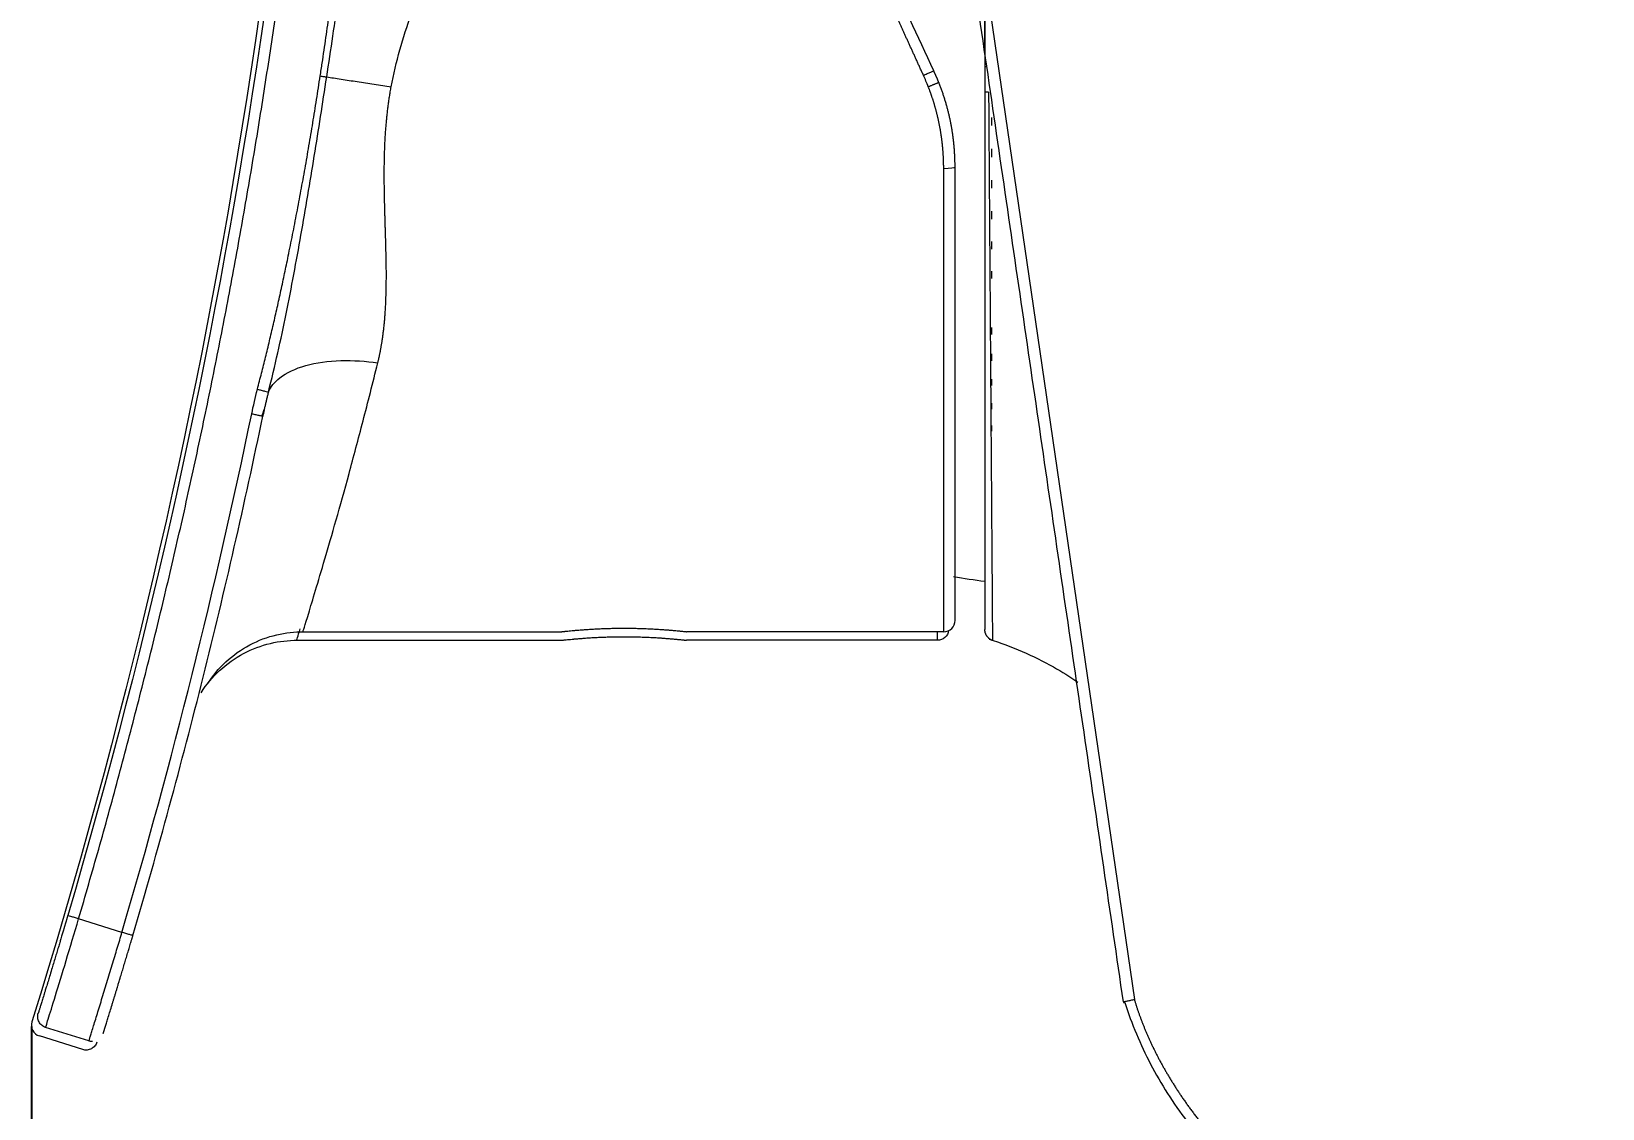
# Model space of a CAD drawing. Header units: millimetres. Extents: x 17284 to 19660, y -6011 to -2651.
# Drawn here: x 19037.4 to 19106.6, y -4913.5 to -4866 of the extents above; entities that cross this region are included whole.
import ezdxf

# ---------------------------------------------------------------- set-up
doc = ezdxf.new("R2010")
doc.units = ezdxf.units.MM
doc.layers.add('DIM', color=3, linetype='Continuous', lineweight=13)
doc.styles.get("Standard").update_dxf_attribs({"font": 'arial.ttf'})
doc.dimstyles.get("Standard").update_dxf_attribs({"dimtxt": 0.18, "dimasz": 0.18, "dimexe": 0.18, "dimexo": 0.0625, "dimgap": 0.09, "dimtad": 0, "dimtih": 1, "dimtoh": 1, "dimdec": 1, "dimdsep": 46, "dimtxsty": 'Standard', "dimcen": 0.09, "dimadec": 0, "dimazin": 0, "dimtfac": 1, "dimtdec": 1, "dimtofl": 0, "dimtmove": 0, "dimatfit": 3, "dimfxl": 1, "dimtolj": 1, "dimtzin": 0, "dimarcsym": 0})

# ---------------------------------------------------------------- blocks, each defined once
blk = doc.blocks.new('*D65')
at = {"layer": 'Defpoints', "color": 0, "transparency": 16777216}
for p in [(19139.881, -4897.297), (19109.47, -4927.001), (19075.931, -4939.209), (19061.694, -4989.698), (19139.881, -5001.934)]:
    blk.add_point(p, dxfattribs=at)
at = {"layer": 'DIM', "color": 0, "lineweight": -2, "transparency": 16777216}
for p, q in [((19075.873, -4939.23), (19038.703, -4952.759)), ((19139.881, -5001.996), (19139.881, -5023.605))]:
    blk.add_line(p, q, dxfattribs=at)
for start, end in [(209.60568, 223.40408), (248.68528, 260.39432)]:
    blk.add_arc((19139.881, -4915.933), 107.492, start, end, dxfattribs=at)
at = {"layer": 'DIM', "color": 0, "transparency": 16777216}
for points in [[(19043.7, -4970.295), (19049.146, -4967.778), (19038.872, -4952.697)], [(19122.196, -5018.928), (19121.693, -5024.907), (19139.881, -5023.425)]]:
    blk.add_solid(points, dxfattribs=at)
at = {"layer": 'DIM', "color": 0, "transparency": 16777216, "insert": (19078.226, -5003.985), "char_height": 18, "attachment_point": 5}
blk.add_mtext('\\A1;70°', dxfattribs=at)
blk = doc.blocks.new('*D67')
at = {"layer": 'Defpoints', "color": 0, "transparency": 16777216}
for p in [(19037.371, -4909.786), (19201.381, -4944.73), (19201.381, -5140.207)]:
    blk.add_point(p, dxfattribs=at)
at = {"layer": 'DIM', "color": 0, "lineweight": -2, "transparency": 16777216}
for p, q in [((19037.371, -4909.849), (19037.371, -5140.387)), ((19201.381, -4944.793), (19201.381, -5140.387)), ((19055.371, -5140.207), (19095.375, -5140.207)), ((19183.381, -5140.207), (19143.377, -5140.207))]:
    blk.add_line(p, q, dxfattribs=at)
at = {"layer": 'DIM', "color": 0, "transparency": 16777216}
for points in [[(19055.371, -5137.207), (19055.371, -5143.207), (19037.371, -5140.207)], [(19183.381, -5137.207), (19183.381, -5143.207), (19201.381, -5140.207)]]:
    blk.add_solid(points, dxfattribs=at)
at = {"layer": 'DIM', "color": 3, "transparency": 16777216, "insert": (19119.376, -5140.207), "char_height": 18, "attachment_point": 5}
blk.add_mtext('\\A1;164', dxfattribs=at)

msp = doc.modelspace()

# ---------------------------------------------------------------- linework, layer by layer
at = {"linetype": 'Continuous', "lineweight": 13, "extrusion": (-1, -2.22045e-16, 0)}
for p, q in [((19072.09, -4813.643), (19085.969, -4908.66)), ((19079.472, -4867.581), (19079.381, -4867.581)), ((19077.568, -4892.457), (19077.568, -4872.053)), ((19077.291, -4892.835), (19077.291, -4892.456)), ((19041.36, -4905.698), (19039.451, -4905.1))]:
    msp.add_line(p, q, dxfattribs=at)
at = {"linetype": 'Continuous', "lineweight": 18, "extrusion": (-1, -2.22045e-16, 0)}
for p, q in [((19079.381, -4866.923), (19079.381, -4890.23)), ((19079.681, -4869.805), (19079.681, -4870.166)), ((19079.681, -4871.195), (19079.681, -4871.554)), ((19079.681, -4872.574), (19079.681, -4872.928)), ((19079.681, -4873.933), (19079.681, -4874.282)), ((19079.681, -4875.268), (19079.681, -4875.609)), ((19079.681, -4876.57), (19079.681, -4876.902)), ((19079.681, -4879.055), (19079.681, -4879.363)), ((19079.681, -4880.224), (19079.681, -4880.519)), ((19079.681, -4881.338), (19079.681, -4881.617)), ((19079.681, -4882.39), (19079.681, -4882.652)), ((19079.681, -4883.376), (19079.681, -4883.62)), ((19049.059, -4892.835), (19060.731, -4892.835)), ((19049.335, -4892.457), (19060.731, -4892.457)), ((19077.568, -4892.457), (19066.231, -4892.457)), ((19077.291, -4892.835), (19066.231, -4892.835)), ((19045.113, -4894.77), (19045.12, -4894.766)), ((19045.113, -4894.77), (19045.121, -4894.766)), ((19039.63, -4910.861), (19037.722, -4910.263)), ((19039.907, -4910.483), (19037.998, -4909.885))]:
    msp.add_line(p, q, dxfattribs=at)
at = {"linetype": 'Continuous', "lineweight": 18, "extrusion": (0, 0, -1)}
for centre, radius, start, end in [((-18765.183, -4824.437), 285.385, 181.00213, 196.38888), ((-18764.906, -4824.815), 285.385, 181.00213, 197.2908), ((-19077.291, -4892.335), 0.5, 188.22792, 270)]:
    msp.add_arc(centre, radius, start, end, dxfattribs=at)
at = {"linetype": 'Continuous', "lineweight": 18}
for centre, radius, start, end in [((19084.03, -4853.524), 37, 260.62928, 262.78286), ((19077.568, -4891.957), 0.5, 270, 0), ((19037.871, -4909.786), 0.5, 162.7092, 252.60899)]:
    msp.add_arc(centre, radius, start, end, dxfattribs=at)
at = {"linetype": 'Continuous', "lineweight": 13}
msp.add_ellipse((19077.568, -4871.978), major_axis=(0.5, 0), ratio=0.149852, start_param=4.712389, end_param=6.283185, dxfattribs=at)
at = {"linetype": 'Continuous', "lineweight": 18}
for points, degree in [([(19085.487, -4908.761), (19071.603, -4813.714)], 1), ([(19047.33, -4881.777), (19048.934, -4875.615), (19050.097, -4867.979)], 2), ([(19076.891, -4868.457), (19076.825, -4868.288), (19076.754, -4868.12), (19076.678, -4867.953)], 3), ([(19047.077, -4882.857), (19047.15, -4882.505), (19047.235, -4882.145), (19047.33, -4881.777)], 3), ([(19047.532, -4882.957), (19047.635, -4882.643)], 1), ([(19041.36, -4905.698), (19043.578, -4898.162), (19045.483, -4890.548), (19047.077, -4882.857)], 3), ([(19041.84, -4905.839), (19042.95, -4902.067), (19045.016, -4894.477), (19046.769, -4886.808), (19047.567, -4882.958)], 3), ([(19079.475, -4892.655), (19079.383, -4892.521), (19079.381, -4892.359)], 2), ([(19079.475, -4892.655), (19079.383, -4892.521), (19079.381, -4892.359)], 2), ([(19079.475, -4892.655), (19079.573, -4892.785), (19079.726, -4892.838)], 2), ([(19040.056, -4910.505), (19040.006, -4910.505), (19039.955, -4910.498), (19039.907, -4910.483)], 3)]:
    msp.add_open_spline(points, degree=degree, dxfattribs=at)
at = {"linetype": 'Continuous', "lineweight": 13}
for points, weights in [([(19039.451, -4905.1), (19046.694, -4880.475), (19050.575, -4855.101), (19051.024, -4829.437)], [1, 0.993999126829, 0.993999126829, 1]), ([(19077.355, -4868.271), (19077.355, -4868.271), (19077.163, -4868.348), (19076.891, -4868.457)], [0.999999999998, 0.804737774468, 0.804737854125, 1.00000023897])]:
    msp.add_rational_spline(points, weights, degree=3, dxfattribs=at)
at = {"linetype": 'Continuous', "lineweight": 18}
for points, degree, knots in [([(19076.678, -4867.953), (19076.666, -4867.926), (19076.642, -4867.874), (19076.606, -4867.796), (19076.57, -4867.718), (19076.535, -4867.641), (19076.5, -4867.564), (19076.465, -4867.487), (19076.43, -4867.411), (19076.396, -4867.336), (19076.362, -4867.26), (19076.327, -4867.186), (19076.294, -4867.112), (19076.26, -4867.038), (19076.227, -4866.965), (19076.193, -4866.892), (19076.16, -4866.82), (19076.128, -4866.748), (19076.095, -4866.677), (19076.063, -4866.606), (19076.031, -4866.535), (19075.999, -4866.465), (19075.967, -4866.396), (19075.936, -4866.327), (19075.904, -4866.258), (19075.873, -4866.19), (19075.842, -4866.123), (19075.812, -4866.056), (19075.781, -4865.989), (19075.751, -4865.923), (19075.721, -4865.857), (19075.691, -4865.792), (19075.662, -4865.727), (19075.632, -4865.663), (19075.603, -4865.599), (19075.574, -4865.536), (19075.546, -4865.473), (19075.517, -4865.41), (19075.489, -4865.348), (19075.461, -4865.287), (19075.433, -4865.226), (19075.405, -4865.165), (19075.378, -4865.105), (19075.351, -4865.046), (19075.324, -4864.987), (19075.297, -4864.928), (19075.27, -4864.87), (19075.244, -4864.812), (19075.218, -4864.755), (19075.192, -4864.698), (19075.166, -4864.642), (19075.141, -4864.586), (19075.115, -4864.531), (19075.09, -4864.476), (19075.065, -4864.422), (19075.041, -4864.368), (19075.016, -4864.314), (19074.992, -4864.261), (19074.968, -4864.209), (19074.944, -4864.157), (19074.921, -4864.105), (19074.897, -4864.054), (19074.874, -4864.003), (19074.851, -4863.953), (19074.829, -4863.903), (19074.806, -4863.854), (19074.784, -4863.805), (19074.762, -4863.757), (19074.74, -4863.709), (19074.718, -4863.662), (19074.697, -4863.615), (19074.676, -4863.568), (19074.655, -4863.522), (19074.634, -4863.477), (19074.613, -4863.432), (19074.593, -4863.387), (19074.454, -4863.084), (19074.203, -4862.532), (19073.844, -4861.746), (19073.5, -4860.994), (19073.171, -4860.273), (19072.857, -4859.586), (19072.374, -4858.528), (19071.74, -4857.137), (19070.981, -4855.472), (19070.284, -4853.948), (19069.651, -4852.563), (19069.129, -4851.421), (19068.702, -4850.484), (19068.351, -4849.716), (19068.025, -4849), (19067.723, -4848.339), (19067.445, -4847.731), (19067.192, -4847.177), (19066.963, -4846.677), (19066.817, -4846.358), (19066.737, -4846.182), (19066.713, -4846.129), (19066.689, -4846.077), (19066.666, -4846.026), (19066.643, -4845.976), (19066.62, -4845.926), (19066.598, -4845.878), (19066.576, -4845.83), (19066.555, -4845.783), (19066.534, -4845.737), (19066.513, -4845.691), (19066.493, -4845.647), (19066.473, -4845.603), (19066.453, -4845.56), (19066.434, -4845.518), (19066.415, -4845.477), (19066.397, -4845.436), (19066.379, -4845.396), (19066.361, -4845.358), (19066.344, -4845.319), (19066.327, -4845.282), (19066.31, -4845.246), (19066.294, -4845.21), (19066.278, -4845.176), (19066.263, -4845.142), (19066.247, -4845.108), (19066.233, -4845.076), (19066.218, -4845.045), (19066.204, -4845.014), (19066.191, -4844.984), (19066.178, -4844.955), (19066.165, -4844.927), (19066.152, -4844.9), (19066.14, -4844.873), (19066.128, -4844.847), (19066.117, -4844.823), (19066.106, -4844.798), (19066.095, -4844.775), (19066.085, -4844.753), (19066.075, -4844.731), (19066.066, -4844.71), (19066.057, -4844.69), (19066.048, -4844.671), (19066.039, -4844.653), (19066.031, -4844.635), (19066.024, -4844.619), (19066.016, -4844.603), (19066.01, -4844.588), (19066.003, -4844.574), (19065.997, -4844.56), (19065.991, -4844.548), (19065.986, -4844.536), (19065.981, -4844.525), (19065.976, -4844.515), (19065.972, -4844.505), (19065.968, -4844.497), (19065.964, -4844.489), (19065.961, -4844.482), (19065.958, -4844.476), (19065.956, -4844.471), (19065.954, -4844.467), (19065.952, -4844.463), (19065.951, -4844.46), (19065.95, -4844.458), (19065.949, -4844.457), (19065.949, -4844.457), (19065.949, -4844.457)], 3, [0, 0, 0, 0, 0.002219, 0.004426, 0.006619, 0.0088, 0.010968, 0.013123, 0.015265, 0.017394, 0.01951, 0.021614, 0.023704, 0.025782, 0.027847, 0.029899, 0.031938, 0.033964, 0.035978, 0.037978, 0.039966, 0.041941, 0.043903, 0.045852, 0.047788, 0.049712, 0.051622, 0.05352, 0.055405, 0.057277, 0.059136, 0.060982, 0.062815, 0.064636, 0.066443, 0.068238, 0.07002, 0.071789, 0.073545, 0.075288, 0.077019, 0.078737, 0.080441, 0.082133, 0.083812, 0.085478, 0.087131, 0.088772, 0.090399, 0.092014, 0.093616, 0.095205, 0.096781, 0.098344, 0.099895, 0.101432, 0.102957, 0.104468, 0.105967, 0.107453, 0.108927, 0.110387, 0.111834, 0.113269, 0.114691, 0.1161, 0.117496, 0.118879, 0.120249, 0.121607, 0.122951, 0.124283, 0.125602, 0.126908, 0.128201, 0.129481, 0.130748, 0.154321, 0.17712, 0.199145, 0.220396, 0.240874, 0.260579, 0.315953, 0.36906, 0.419913, 0.468529, 0.514923, 0.547263, 0.579119, 0.6105, 0.641414, 0.67187, 0.701878, 0.731447, 0.760587, 0.764295, 0.768, 0.771703, 0.775402, 0.779098, 0.782792, 0.786482, 0.79017, 0.793855, 0.797537, 0.801217, 0.804893, 0.808567, 0.812238, 0.815907, 0.819572, 0.823235, 0.826896, 0.830554, 0.834209, 0.837862, 0.841512, 0.84516, 0.848806, 0.852449, 0.856089, 0.859727, 0.863363, 0.866996, 0.870627, 0.874256, 0.877882, 0.881506, 0.885128, 0.888748, 0.892366, 0.895981, 0.899594, 0.903205, 0.906814, 0.910421, 0.914026, 0.917629, 0.92123, 0.924829, 0.928426, 0.932022, 0.935615, 0.939206, 0.942796, 0.946384, 0.94997, 0.953554, 0.957136, 0.960717, 0.964296, 0.967874, 0.971449, 0.975024, 0.978596, 0.982167, 0.985737, 0.989305, 0.992871, 0.996436, 1, 1, 1, 1]), ([(19077.131, -4867.752), (19076.423, -4866.234), (19075.011, -4863.207), (19072.981, -4858.852), (19071.115, -4854.852), (19069.482, -4851.348), (19068.145, -4848.483), (19067.151, -4846.349), (19066.541, -4845.043), (19066.403, -4844.745), (19066.403, -4844.745), (19066.403, -4844.745)], 3, [0, 0, 0, 0, 0.124997, 0.249995, 0.374992, 0.499989, 0.624986, 0.749984, 0.874981, 0.999978, 1, 1, 1, 1]), ([(19079.381, -4866.95), (19079.381, -4865.972), (19079.381, -4864.999), (19079.381, -4862.503), (19079.381, -4860.996), (19079.381, -4858.116), (19079.381, -4856.742), (19079.381, -4854.144), (19079.381, -4852.92), (19079.381, -4851.262), (19079.381, -4850.739), (19079.381, -4849.749), (19079.381, -4848.349), (19079.381, -4846.495), (19079.381, -4845.587), (19079.381, -4845.128), (19079.381, -4845.012), (19079.381, -4844.856), (19079.381, -4844.816), (19079.381, -4844.815), (19079.381, -4844.971), (19079.381, -4845.577), (19079.381, -4846.029), (19079.381, -4846.927), (19079.381, -4847.263), (19079.381, -4848.002), (19079.381, -4848.405), (19079.381, -4849.269), (19079.381, -4849.731), (19079.381, -4850.721), (19079.381, -4851.248), (19079.381, -4852.358), (19079.381, -4852.94), (19079.381, -4854.146), (19079.381, -4854.769), (19079.381, -4856.71), (19079.381, -4858.104), (19079.381, -4862.438), (19079.381, -4865.516), (19079.381, -4868.688)], 3, [0, 0, 0, 0, 0.0402, 0.0402, 0.104187, 0.104187, 0.168173, 0.168173, 0.23216, 0.23216, 0.264153, 0.264153, 0.296147, 0.360133, 0.42412, 0.42412, 0.456113, 0.456113, 0.488107, 0.488107, 0.552093, 0.552093, 0.61608, 0.61608, 0.648073, 0.648073, 0.680067, 0.680067, 0.71206, 0.71206, 0.744053, 0.744053, 0.776047, 0.776047, 0.80804, 0.80804, 0.872027, 0.872027, 1, 1, 1, 1]), ([(19050.097, -4867.979), (19050.716, -4863.926), (19051.09, -4860.404), (19051.473, -4856.797), (19051.627, -4853.504)], 2, [0, 0, 0, 0.5, 0.5, 1, 1, 1]), ([(19050.381, -4868.022), (19050.565, -4866.82), (19050.745, -4865.618), (19051.004, -4863.813), (19051.131, -4862.91), (19051.293, -4861.705), (19051.411, -4860.801), (19051.525, -4859.896), (19051.672, -4858.688), (19051.773, -4857.781), (19051.96, -4855.963), (19052.061, -4854.748), (19052.124, -4853.527)], 3, [0, 0, 0, 0, 0.25, 0.25, 0.375, 0.4375, 0.5, 0.5625, 0.625, 0.75, 0.75, 1, 1, 1, 1]), ([(19047.812, -4881.902), (19047.958, -4881.329), (19048.232, -4880.182), (19048.723, -4877.878), (19049.151, -4875.565), (19049.551, -4873.248), (19049.742, -4872.088), (19050.023, -4870.346), (19050.204, -4869.185), (19050.381, -4868.022)], 3, [0, 0, 0, 0, 0.125, 0.25, 0.5, 0.625, 0.75, 0.75, 1, 1, 1, 1]), ([(19050.097, -4867.979), (19050.122, -4867.983), (19050.173, -4867.991), (19050.249, -4868.002), (19050.319, -4868.013), (19050.362, -4868.019), (19050.381, -4868.022)], 3, [0, 0, 0, 0, 0.254047, 0.508094, 0.762141, 1, 1, 1, 1]), ([(19077.568, -4872.053), (19077.568, -4872.037), (19077.568, -4872.004), (19077.567, -4871.954), (19077.567, -4871.905), (19077.566, -4871.855), (19077.565, -4871.806), (19077.563, -4871.757), (19077.562, -4871.707), (19077.56, -4871.658), (19077.558, -4871.609), (19077.556, -4871.56), (19077.553, -4871.511), (19077.55, -4871.461), (19077.547, -4871.412), (19077.544, -4871.363), (19077.541, -4871.314), (19077.537, -4871.265), (19077.533, -4871.217), (19077.529, -4871.168), (19077.524, -4871.119), (19077.52, -4871.07), (19077.515, -4871.021), (19077.509, -4870.973), (19077.504, -4870.924), (19077.498, -4870.875), (19077.493, -4870.827), (19077.486, -4870.778), (19077.48, -4870.73), (19077.473, -4870.681), (19077.467, -4870.633), (19077.459, -4870.585), (19077.452, -4870.536), (19077.444, -4870.488), (19077.437, -4870.44), (19077.429, -4870.392), (19077.42, -4870.344), (19077.412, -4870.295), (19077.403, -4870.247), (19077.394, -4870.199), (19077.385, -4870.151), (19077.375, -4870.104), (19077.365, -4870.056), (19077.355, -4870.008), (19077.345, -4869.96), (19077.335, -4869.912), (19077.324, -4869.865), (19077.313, -4869.817), (19077.302, -4869.769), (19077.29, -4869.722), (19077.279, -4869.674), (19077.267, -4869.627), (19077.255, -4869.579), (19077.242, -4869.532), (19077.23, -4869.485), (19077.217, -4869.438), (19077.204, -4869.39), (19077.19, -4869.343), (19077.177, -4869.296), (19077.163, -4869.249), (19077.149, -4869.202), (19077.135, -4869.155), (19077.12, -4869.108), (19077.105, -4869.061), (19077.09, -4869.014), (19077.075, -4868.968), (19077.059, -4868.921), (19077.044, -4868.874), (19077.028, -4868.828), (19077.011, -4868.781), (19076.995, -4868.735), (19076.978, -4868.688), (19076.961, -4868.642), (19076.944, -4868.595), (19076.927, -4868.549), (19076.909, -4868.503), (19076.897, -4868.472), (19076.891, -4868.457)], 3, [0, 0, 0, 0, 0.01355, 0.027086, 0.040608, 0.054118, 0.067614, 0.081098, 0.09457, 0.10803, 0.121479, 0.134916, 0.148342, 0.161758, 0.175163, 0.188558, 0.201944, 0.215321, 0.228688, 0.242047, 0.255398, 0.26874, 0.282075, 0.295403, 0.308723, 0.322037, 0.335345, 0.348646, 0.361942, 0.375233, 0.388518, 0.401799, 0.415075, 0.428348, 0.441616, 0.454882, 0.468144, 0.481404, 0.494661, 0.507916, 0.52117, 0.534422, 0.547674, 0.560924, 0.574174, 0.587425, 0.600675, 0.613926, 0.627179, 0.640432, 0.653687, 0.666945, 0.680204, 0.693466, 0.706732, 0.72, 0.733273, 0.746549, 0.759829, 0.773115, 0.786405, 0.799701, 0.813002, 0.826309, 0.839623, 0.852943, 0.86627, 0.879605, 0.892947, 0.906297, 0.919656, 0.933023, 0.946399, 0.959785, 0.97318, 0.986585, 1, 1, 1, 1]), ([(19079.381, -4868.688), (19079.381, -4870.24), (19079.381, -4871.79), (19079.381, -4874.836), (19079.381, -4876.332), (19079.381, -4879.19), (19079.381, -4880.553), (19079.381, -4883.129), (19079.381, -4884.342), (19079.381, -4885.984), (19079.381, -4886.503), (19079.381, -4887.483), (19079.381, -4887.945), (19079.381, -4889.236), (19079.381, -4889.97), (19079.381, -4891.152), (19079.381, -4891.601), (19079.381, -4892.055), (19079.381, -4892.169), (19079.381, -4892.323), (19079.381, -4892.362), (19079.381, -4892.363)], 3, [0, 0, 0, 0, 0.125002, 0.125002, 0.250004, 0.250004, 0.375006, 0.375006, 0.500007, 0.500007, 0.562508, 0.562508, 0.625009, 0.625009, 0.750011, 0.750011, 0.875013, 0.875013, 0.937514, 0.937514, 1, 1, 1, 1]), ([(19079.546, -4868.688), (19079.557, -4870.354), (19079.568, -4871.971), (19079.591, -4875.144), (19079.602, -4876.7), (19079.618, -4878.899), (19079.623, -4879.609), (19079.633, -4880.996), (19079.638, -4881.672), (19079.647, -4882.98), (19079.651, -4883.611), (19079.66, -4884.815), (19079.664, -4885.387), (19079.676, -4887.028), (19079.683, -4888.019), (19079.695, -4889.732), (19079.7, -4890.454), (19079.708, -4891.627), (19079.711, -4892.079), (19079.715, -4892.53), (19079.715, -4892.642), (19079.716, -4892.794), (19079.717, -4892.834), (19079.717, -4892.835), (19079.717, -4892.835), (19079.717, -4892.835)], 3, [0, 0, 0, 0, 0.12485, 0.12485, 0.2497, 0.2497, 0.312124, 0.312124, 0.374549, 0.374549, 0.436974, 0.436974, 0.499399, 0.499399, 0.624249, 0.624249, 0.749099, 0.749099, 0.873948, 0.873948, 0.936373, 0.936373, 0.998798, 0.998798, 1, 1, 1, 1]), ([(19047.077, -4882.857), (19047.106, -4882.863), (19047.136, -4882.869), (19047.197, -4882.881), (19047.227, -4882.888), (19047.288, -4882.9), (19047.317, -4882.906), (19047.373, -4882.918), (19047.4, -4882.923), (19047.447, -4882.933), (19047.469, -4882.938), (19047.505, -4882.945), (19047.521, -4882.948), (19047.545, -4882.953), (19047.553, -4882.955), (19047.564, -4882.957), (19047.567, -4882.958), (19047.567, -4882.958)], 3, [0, 0, 0, 0, 0.125, 0.125, 0.25, 0.25, 0.375, 0.375, 0.5, 0.5, 0.625, 0.625, 0.75, 0.75, 0.875, 0.875, 1, 1, 1, 1]), ([(19060.731, -4892.457), (19060.732, -4892.457), (19060.737, -4892.456), (19060.756, -4892.454), (19060.783, -4892.451), (19060.828, -4892.446), (19060.861, -4892.443), (19060.868, -4892.442), (19060.882, -4892.44), (19060.89, -4892.44), (19060.913, -4892.437), (19060.929, -4892.436), (19060.982, -4892.43), (19061.059, -4892.422), (19061.151, -4892.413), (19061.226, -4892.406), (19061.265, -4892.403), (19061.306, -4892.399), (19061.334, -4892.396), (19061.348, -4892.395), (19061.42, -4892.389), (19061.541, -4892.379), (19061.74, -4892.364), (19061.884, -4892.354), (19061.977, -4892.348), (19061.996, -4892.347), (19062.034, -4892.344), (19062.053, -4892.343), (19062.112, -4892.34), (19062.151, -4892.338), (19062.269, -4892.331), (19062.431, -4892.323), (19062.599, -4892.317), (19062.727, -4892.313), (19062.77, -4892.311), (19062.858, -4892.309), (19062.902, -4892.308), (19063.035, -4892.305), (19063.212, -4892.302), (19063.479, -4892.3), (19063.658, -4892.301), (19063.793, -4892.303), (19063.838, -4892.304), (19063.927, -4892.305), (19063.971, -4892.306), (19064.103, -4892.309), (19064.276, -4892.314), (19064.444, -4892.32), (19064.568, -4892.325), (19064.61, -4892.327), (19064.671, -4892.33), (19064.691, -4892.331), (19064.731, -4892.333), (19064.832, -4892.339), (19065.004, -4892.349), (19065.22, -4892.363), (19065.353, -4892.374), (19065.433, -4892.38), (19065.449, -4892.381), (19065.48, -4892.384), (19065.526, -4892.388), (19065.57, -4892.391), (19065.656, -4892.399), (19065.763, -4892.409), (19065.855, -4892.418), (19065.919, -4892.424), (19065.94, -4892.426), (19065.969, -4892.429), (19065.979, -4892.43), (19065.997, -4892.432), (19066.042, -4892.436), (19066.111, -4892.444), (19066.156, -4892.449), (19066.192, -4892.453), (19066.206, -4892.454), (19066.225, -4892.456), (19066.23, -4892.457), (19066.231, -4892.457)], 3, [0, 0, 0, 0, 0.03125, 0.03125, 0.0625, 0.09375, 0.09375, 0.101562, 0.101562, 0.109375, 0.109375, 0.125, 0.125, 0.15625, 0.1875, 0.1875, 0.203125, 0.210937, 0.210937, 0.21875, 0.21875, 0.25, 0.28125, 0.3125, 0.3125, 0.320312, 0.320312, 0.328125, 0.328125, 0.34375, 0.34375, 0.375, 0.40625, 0.40625, 0.421875, 0.421875, 0.4375, 0.4375, 0.46875, 0.5, 0.53125, 0.53125, 0.546875, 0.546875, 0.5625, 0.5625, 0.59375, 0.625, 0.625, 0.640625, 0.640625, 0.648437, 0.648437, 0.65625, 0.6875, 0.71875, 0.75, 0.75, 0.757812, 0.757812, 0.765625, 0.78125, 0.78125, 0.8125, 0.84375, 0.84375, 0.859375, 0.859375, 0.867187, 0.867187, 0.875, 0.90625, 0.9375, 0.9375, 0.96875, 0.96875, 1, 1, 1, 1]), ([(19044.844, -4895.145), (19045.081, -4894.777), (19045.627, -4894.123), (19046.685, -4893.372), (19047.874, -4892.925), (19048.687, -4892.833), (19049.095, -4892.835)], 3, [0, 0, 0, 0, 0.253963, 0.510599, 0.761726, 1, 1, 1, 1]), ([(19045.121, -4894.766), (19045.357, -4894.399), (19045.904, -4893.744), (19046.962, -4892.993), (19048.15, -4892.547), (19048.963, -4892.455), (19049.372, -4892.457)], 3, [0, 0, 0, 0, 0.253963, 0.510599, 0.761726, 1, 1, 1, 1]), ([(19060.731, -4892.835), (19060.731, -4892.835), (19060.736, -4892.834), (19060.753, -4892.832), (19060.78, -4892.829), (19060.823, -4892.825), (19060.856, -4892.821), (19060.863, -4892.82), (19060.877, -4892.819), (19060.884, -4892.818), (19060.907, -4892.815), (19060.923, -4892.814), (19060.975, -4892.808), (19061.052, -4892.8), (19061.144, -4892.791), (19061.219, -4892.784), (19061.257, -4892.78), (19061.298, -4892.777), (19061.326, -4892.774), (19061.34, -4892.773), (19061.412, -4892.766), (19061.533, -4892.756), (19061.732, -4892.741), (19061.876, -4892.731), (19061.988, -4892.724), (19062.027, -4892.721), (19062.104, -4892.717), (19062.143, -4892.714), (19062.262, -4892.708), (19062.424, -4892.7), (19062.593, -4892.693), (19062.722, -4892.689), (19062.765, -4892.688), (19062.853, -4892.685), (19062.898, -4892.684), (19063.031, -4892.681), (19063.21, -4892.678), (19063.39, -4892.677), (19063.481, -4892.677)], 3, [0, 0, 0, 0, 0.0625, 0.0625, 0.125, 0.1875, 0.1875, 0.203125, 0.203125, 0.21875, 0.21875, 0.25, 0.25, 0.3125, 0.375, 0.375, 0.40625, 0.421875, 0.421875, 0.4375, 0.4375, 0.5, 0.5625, 0.625, 0.625, 0.65625, 0.65625, 0.6875, 0.6875, 0.75, 0.8125, 0.8125, 0.84375, 0.84375, 0.875, 0.875, 0.9375, 1, 1, 1, 1]), ([(19063.481, -4892.677), (19063.572, -4892.677), (19063.662, -4892.677), (19063.841, -4892.679), (19064.018, -4892.682), (19064.192, -4892.687), (19064.3, -4892.691), (19064.322, -4892.692), (19064.365, -4892.693), (19064.386, -4892.694), (19064.45, -4892.697), (19064.492, -4892.698), (19064.617, -4892.704), (19064.779, -4892.712), (19064.933, -4892.721), (19065.045, -4892.728), (19065.1, -4892.732), (19065.154, -4892.735), (19065.19, -4892.738), (19065.208, -4892.739), (19065.295, -4892.746), (19065.428, -4892.756), (19065.609, -4892.771), (19065.716, -4892.781), (19065.791, -4892.788), (19065.815, -4892.791), (19065.862, -4892.795), (19065.884, -4892.798), (19065.948, -4892.804), (19066.025, -4892.812), (19066.085, -4892.819), (19066.125, -4892.823), (19066.137, -4892.824), (19066.159, -4892.827), (19066.169, -4892.828), (19066.195, -4892.831), (19066.222, -4892.834), (19066.231, -4892.835), (19066.231, -4892.835)], 3, [0, 0, 0, 0, 0.0625, 0.0625, 0.125, 0.1875, 0.1875, 0.203125, 0.203125, 0.21875, 0.21875, 0.25, 0.25, 0.3125, 0.375, 0.375, 0.40625, 0.421875, 0.421875, 0.4375, 0.4375, 0.5, 0.5625, 0.625, 0.625, 0.65625, 0.65625, 0.6875, 0.6875, 0.75, 0.8125, 0.8125, 0.84375, 0.84375, 0.875, 0.875, 0.9375, 1, 1, 1, 1]), ([(19079.567, -4892.787), (19080.565, -4893.102), (19081.896, -4893.675), (19083.134, -4894.438), (19083.485, -4894.675)], 3, [0, 0, 0, 0, 0.708829, 1, 1, 1, 1]), ([(19038.972, -4904.959), (19038.969, -4904.97), (19038.962, -4904.991), (19038.953, -4905.024), (19038.943, -4905.056), (19038.934, -4905.088), (19038.924, -4905.12), (19038.915, -4905.152), (19038.906, -4905.184), (19038.896, -4905.216), (19038.887, -4905.248), (19038.877, -4905.28), (19038.868, -4905.312), (19038.858, -4905.344), (19038.849, -4905.375), (19038.84, -4905.407), (19038.83, -4905.439), (19038.821, -4905.471), (19038.811, -4905.502), (19038.802, -4905.534), (19038.793, -4905.565), (19038.783, -4905.597), (19038.774, -4905.628), (19038.765, -4905.66), (19038.755, -4905.691), (19038.746, -4905.723), (19038.737, -4905.754), (19038.722, -4905.802), (19038.699, -4905.88), (19038.663, -4906.002), (19038.615, -4906.164), (19038.554, -4906.364), (19038.487, -4906.589), (19038.415, -4906.83), (19038.339, -4907.08), (19038.255, -4907.356), (19038.175, -4907.619), (19038.11, -4907.834), (19038.063, -4907.986), (19038.018, -4908.134), (19037.961, -4908.32), (19037.905, -4908.5), (19037.859, -4908.651), (19037.826, -4908.758), (19037.797, -4908.85), (19037.772, -4908.932), (19037.75, -4909.005), (19037.729, -4909.071), (19037.711, -4909.129), (19037.696, -4909.176), (19037.686, -4909.21), (19037.679, -4909.232), (19037.674, -4909.246), (19037.672, -4909.254), (19037.671, -4909.257), (19037.67, -4909.259), (19037.67, -4909.259), (19037.67, -4909.259)], 3, [0, 0, 0, 0, 0.004747, 0.009491, 0.014232, 0.018972, 0.023708, 0.028442, 0.033174, 0.037904, 0.042632, 0.047357, 0.05208, 0.056802, 0.061521, 0.066238, 0.070954, 0.075667, 0.080379, 0.085089, 0.089797, 0.094504, 0.099209, 0.103913, 0.108615, 0.113315, 0.118014, 0.122711, 0.134885, 0.153369, 0.178156, 0.209237, 0.246603, 0.284434, 0.326109, 0.371612, 0.428241, 0.470048, 0.497067, 0.521976, 0.563871, 0.622818, 0.656702, 0.689009, 0.719729, 0.748851, 0.778592, 0.809469, 0.841475, 0.874606, 0.90317, 0.928179, 0.949636, 0.967545, 0.981908, 0.992727, 1, 1, 1, 1]), ([(19038.028, -4909.79), (19038.047, -4909.728), (19038.133, -4909.451), (19038.404, -4908.577), (19038.889, -4906.986), (19039.264, -4905.733), (19039.451, -4905.1)], 3, [0, 0, 0, 0, 0.142644, 0.428429, 0.714215, 1, 1, 1, 1]), ([(19039.936, -4910.39), (19039.94, -4910.374), (19039.946, -4910.356), (19039.966, -4910.29), (19039.984, -4910.232), (19040.025, -4910.099), (19040.048, -4910.024), (19040.099, -4909.857), (19040.127, -4909.766), (19040.187, -4909.572), (19040.219, -4909.469), (19040.285, -4909.252), (19040.32, -4909.139), (19040.391, -4908.906), (19040.428, -4908.785), (19040.503, -4908.539), (19040.542, -4908.414), (19040.619, -4908.161), (19040.658, -4908.032), (19040.736, -4907.775), (19040.775, -4907.646), (19040.853, -4907.389), (19040.892, -4907.261), (19040.969, -4907.007), (19041.007, -4906.881), (19041.081, -4906.633), (19041.118, -4906.51), (19041.226, -4906.15), (19041.295, -4905.918), (19041.36, -4905.698)], 3, [0, 0, 0, 0, 0.028756, 0.028756, 0.098131, 0.098131, 0.167505, 0.167505, 0.23688, 0.23688, 0.306254, 0.306254, 0.375629, 0.375629, 0.445003, 0.445003, 0.514378, 0.514378, 0.583753, 0.583753, 0.653127, 0.653127, 0.722502, 0.722502, 0.791876, 0.791876, 0.861251, 0.861251, 1, 1, 1, 1]), ([(19040.534, -4910.154), (19040.534, -4910.154), (19040.534, -4910.154), (19040.534, -4910.154), (19040.534, -4910.153), (19040.534, -4910.152), (19040.535, -4910.151), (19040.535, -4910.15), (19040.536, -4910.148), (19040.536, -4910.146), (19040.537, -4910.144), (19040.538, -4910.141), (19040.539, -4910.138), (19040.54, -4910.135), (19040.541, -4910.131), (19040.542, -4910.127), (19040.544, -4910.122), (19040.545, -4910.117), (19040.547, -4910.112), (19040.549, -4910.106), (19040.551, -4910.1), (19040.553, -4910.093), (19040.555, -4910.085), (19040.558, -4910.078), (19040.56, -4910.069), (19040.563, -4910.06), (19040.566, -4910.051), (19040.569, -4910.041), (19040.572, -4910.03), (19040.576, -4910.019), (19040.58, -4910.007), (19040.584, -4909.994), (19040.588, -4909.981), (19040.592, -4909.967), (19040.597, -4909.952), (19040.601, -4909.937), (19040.606, -4909.921), (19040.612, -4909.904), (19040.617, -4909.886), (19040.623, -4909.868), (19040.629, -4909.849), (19040.649, -4909.782), (19040.689, -4909.653), (19040.757, -4909.434), (19040.835, -4909.18), (19040.906, -4908.949), (19040.963, -4908.762), (19041.003, -4908.633), (19041.043, -4908.499), (19041.085, -4908.361), (19041.12, -4908.247), (19041.151, -4908.145), (19041.182, -4908.041), (19041.227, -4907.892), (19041.287, -4907.696), (19041.355, -4907.469), (19041.428, -4907.227), (19041.5, -4906.986), (19041.573, -4906.741), (19041.631, -4906.546), (19041.675, -4906.398), (19041.706, -4906.293), (19041.742, -4906.171), (19041.773, -4906.068), (19041.796, -4905.988), (19041.811, -4905.939), (19041.825, -4905.889), (19041.835, -4905.856), (19041.84, -4905.839)], 3, [0, 0, 0, 0, 0.00443, 0.00895, 0.01356, 0.018261, 0.023052, 0.027933, 0.032905, 0.037967, 0.043119, 0.048361, 0.053693, 0.059116, 0.064628, 0.070231, 0.075924, 0.081707, 0.087581, 0.093544, 0.099598, 0.105741, 0.111975, 0.1183, 0.124714, 0.131219, 0.137813, 0.144498, 0.151274, 0.158139, 0.165095, 0.172141, 0.179277, 0.186503, 0.19382, 0.201227, 0.208724, 0.216311, 0.223988, 0.231756, 0.239614, 0.247562, 0.310971, 0.374316, 0.437599, 0.500857, 0.526363, 0.551837, 0.577284, 0.602705, 0.628103, 0.638788, 0.656742, 0.681973, 0.714489, 0.754293, 0.79157, 0.828846, 0.866115, 0.903372, 0.916585, 0.932211, 0.95025, 0.970703, 0.978038, 0.985367, 0.992687, 1, 1, 1, 1]), ([(19085.969, -4908.66), (19085.917, -4908.672), (19085.861, -4908.686), (19085.777, -4908.706), (19085.749, -4908.712), (19085.696, -4908.725), (19085.643, -4908.737), (19085.599, -4908.747), (19085.569, -4908.753), (19085.56, -4908.755), (19085.543, -4908.758), (19085.506, -4908.765), (19085.488, -4908.765), (19085.485, -4908.761)], 3, [0, 0, 0, 0, 0.25, 0.25, 0.375, 0.375, 0.5, 0.625, 0.625, 0.6875, 0.6875, 0.75, 1, 1, 1, 1]), ([(19085.485, -4908.761), (19085.485, -4908.762), (19085.485, -4908.762), (19085.486, -4908.763), (19085.486, -4908.764), (19085.487, -4908.765), (19085.487, -4908.766), (19085.488, -4908.768), (19085.489, -4908.77), (19085.49, -4908.772), (19085.492, -4908.774), (19085.493, -4908.777), (19085.495, -4908.779), (19085.498, -4908.782), (19085.5, -4908.784), (19085.502, -4908.785), (19085.505, -4908.787), (19085.508, -4908.788), (19085.512, -4908.789), (19085.516, -4908.789), (19085.521, -4908.79), (19085.525, -4908.791), (19085.529, -4908.791), (19085.533, -4908.792), (19085.537, -4908.792), (19085.54, -4908.792), (19085.543, -4908.792), (19085.546, -4908.793), (19085.549, -4908.793), (19085.551, -4908.793), (19085.553, -4908.793), (19085.554, -4908.793), (19085.555, -4908.793), (19085.556, -4908.793), (19085.556, -4908.793)], 3, [0, 0, 0, 0, 0.016173, 0.034401, 0.054688, 0.077032, 0.101425, 0.127857, 0.156313, 0.186775, 0.219224, 0.253636, 0.293331, 0.333522, 0.374235, 0.415489, 0.4573, 0.499682, 0.559903, 0.615853, 0.667633, 0.715341, 0.75907, 0.798911, 0.834949, 0.867269, 0.895949, 0.92106, 0.94267, 0.960838, 0.975617, 0.987048, 0.995168, 1, 1, 1, 1]), ([(19085.556, -4908.793), (19085.849, -4909.723), (19086.228, -4910.63), (19087.143, -4912.38), (19087.678, -4913.223), (19088.892, -4914.825), (19089.569, -4915.583), (19091.051, -4916.995), (19091.855, -4917.65), (19093.573, -4918.832), (19094.487, -4919.36), (19096.396, -4920.281), (19097.392, -4920.674), (19099.439, -4921.318), (19101.544, -4921.818), (19103.71, -4922.015), (19104.796, -4922.034)], 3, [0, 0, 0, 0, 0.125, 0.125, 0.25, 0.25, 0.375, 0.375, 0.5, 0.5, 0.625, 0.625, 0.75, 0.75, 0.875, 1, 1, 1, 1]), ([(19085.969, -4908.66), (19086.335, -4909.879), (19086.944, -4911.068), (19087.25, -4911.667), (19087.994, -4912.87), (19088.421, -4913.455), (19089.303, -4914.664), (19090.338, -4915.686), (19091.39, -4916.727), (19092.646, -4917.617), (19093.926, -4918.524), (19095.364, -4919.247), (19096.807, -4919.973), (19098.344, -4920.469), (19101.411, -4921.46), (19104.796, -4921.536)], 2, [0, 0, 0, 0.125, 0.125, 0.1875, 0.25, 0.25, 0.375, 0.375, 0.5, 0.5, 0.625, 0.625, 0.75, 0.75, 1, 1, 1]), ([(19037.998, -4909.885), (19037.967, -4909.875), (19037.937, -4909.862), (19037.879, -4909.831), (19037.852, -4909.812), (19037.802, -4909.77), (19037.779, -4909.747), (19037.738, -4909.696), (19037.72, -4909.669), (19037.69, -4909.611), (19037.677, -4909.58), (19037.659, -4909.518), (19037.653, -4909.485), (19037.647, -4909.42), (19037.647, -4909.387), (19037.654, -4909.322), (19037.661, -4909.29), (19037.67, -4909.259)], 3, [0, 0, 0, 0, 0.125, 0.125, 0.25, 0.25, 0.375, 0.375, 0.5, 0.5, 0.625, 0.625, 0.75, 0.75, 0.875, 0.875, 1, 1, 1, 1]), ([(19040.257, -4910.532), (19040.247, -4910.564), (19040.234, -4910.594), (19040.203, -4910.652), (19040.185, -4910.679), (19040.143, -4910.729), (19040.119, -4910.752), (19040.068, -4910.793), (19040.041, -4910.811), (19039.983, -4910.842), (19039.952, -4910.854), (19039.889, -4910.873), (19039.857, -4910.879), (19039.792, -4910.885), (19039.759, -4910.884), (19039.694, -4910.877), (19039.661, -4910.871), (19039.63, -4910.861)], 3, [0, 0, 0, 0, 0.125, 0.125, 0.25, 0.25, 0.375, 0.375, 0.5, 0.5, 0.625, 0.625, 0.75, 0.75, 0.875, 0.875, 1, 1, 1, 1])]:
    msp.add_open_spline(points, degree=degree, knots=knots, dxfattribs=at)
at = {"linetype": 'Continuous', "lineweight": 13}
for points, knots in [([(19053.223, -4868.457), (19053.426, -4867.357), (19053.9, -4865.764), (19054.682, -4863.708), (19055.498, -4861.682), (19056.278, -4859.676), (19056.854, -4857.73), (19057.04, -4856.77), (19057.098, -4856.294)], [0, 0, 0, 0, 0.25, 0.375, 0.5, 0.75, 0.875, 1, 1, 1, 1]), ([(19050.381, -4868.022), (19050.479, -4868.037), (19050.686, -4868.069), (19051.015, -4868.119), (19051.364, -4868.172), (19051.725, -4868.228), (19052.095, -4868.284), (19052.596, -4868.361), (19052.974, -4868.419), (19053.223, -4868.457)], [0, 0, 0, 0, 0.120193, 0.245915, 0.371637, 0.497359, 0.623081, 0.748803, 1, 1, 1, 1]), ([(19076.678, -4867.953), (19076.73, -4867.928), (19076.843, -4867.876), (19077.06, -4867.778), (19077.13, -4867.75), (19077.131, -4867.752)], [0, 0, 0, 0, 0.245362, 0.496908, 1, 1, 1, 1]), ([(19052.632, -4880.62), (19052.635, -4880.604), (19052.643, -4880.573), (19052.655, -4880.526), (19052.666, -4880.477), (19052.678, -4880.425), (19052.69, -4880.372), (19052.703, -4880.316), (19052.715, -4880.259), (19052.727, -4880.199), (19052.74, -4880.137), (19052.752, -4880.074), (19052.764, -4880.008), (19052.777, -4879.94), (19052.789, -4879.87), (19052.801, -4879.798), (19052.814, -4879.724), (19052.826, -4879.648), (19052.837, -4879.569), (19052.849, -4879.489), (19052.86, -4879.406), (19052.871, -4879.321), (19052.882, -4879.233), (19052.893, -4879.144), (19052.903, -4879.052), (19052.913, -4878.959), (19052.922, -4878.863), (19052.932, -4878.764), (19052.94, -4878.664), (19052.948, -4878.561), (19052.956, -4878.455), (19052.963, -4878.348), (19052.984, -4878.011), (19053.005, -4877.475), (19053.012, -4876.775), (19053.006, -4876.181), (19052.996, -4875.698), (19052.986, -4875.328), (19052.978, -4875.073), (19052.972, -4874.887), (19052.967, -4874.724), (19052.962, -4874.539), (19052.956, -4874.336), (19052.949, -4874.115), (19052.943, -4873.875), (19052.936, -4873.617), (19052.93, -4873.34), (19052.924, -4873.045), (19052.92, -4872.73), (19052.918, -4872.397), (19052.919, -4872.045), (19052.924, -4871.673), (19052.931, -4871.383), (19052.938, -4871.181), (19052.943, -4871.072), (19052.948, -4870.964), (19052.953, -4870.855), (19052.959, -4870.747), (19052.965, -4870.638), (19052.972, -4870.53), (19052.979, -4870.421), (19052.987, -4870.312), (19052.996, -4870.204), (19053.005, -4870.095), (19053.014, -4869.986), (19053.025, -4869.877), (19053.036, -4869.768), (19053.047, -4869.659), (19053.06, -4869.55), (19053.073, -4869.441), (19053.086, -4869.332), (19053.101, -4869.222), (19053.116, -4869.113), (19053.132, -4869.004), (19053.148, -4868.894), (19053.166, -4868.785), (19053.184, -4868.676), (19053.203, -4868.566), (19053.216, -4868.493), (19053.223, -4868.457)], [0, 0, 0, 0, 0.004213, 0.008599, 0.013159, 0.017892, 0.022798, 0.027878, 0.033131, 0.038557, 0.044156, 0.049929, 0.055874, 0.061992, 0.068283, 0.074747, 0.081385, 0.088195, 0.095179, 0.102335, 0.109666, 0.117169, 0.124846, 0.132696, 0.140721, 0.148919, 0.157291, 0.165837, 0.174558, 0.183453, 0.192522, 0.201767, 0.211186, 0.279353, 0.338064, 0.387284, 0.426997, 0.457206, 0.477923, 0.489165, 0.502671, 0.517618, 0.534002, 0.551822, 0.571077, 0.591766, 0.613888, 0.637443, 0.662433, 0.68886, 0.716729, 0.746047, 0.776827, 0.785351, 0.793876, 0.802403, 0.810932, 0.819463, 0.827996, 0.836533, 0.845073, 0.853617, 0.862166, 0.870719, 0.879278, 0.887843, 0.896414, 0.904992, 0.913578, 0.922172, 0.930775, 0.939388, 0.94801, 0.956644, 0.965289, 0.973946, 0.982617, 0.991301, 1, 1, 1, 1]), ([(19079.546, -4868.688), (19079.496, -4868.688), (19079.453, -4868.688), (19079.396, -4868.688), (19079.381, -4868.688), (19079.381, -4868.688)], [0, 0, 0, 0, 0.5, 0.5, 1, 1, 1, 1]), ([(19047.812, -4881.902), (19047.909, -4881.679), (19048.273, -4881.212), (19049.385, -4880.677), (19050.985, -4880.458), (19052.106, -4880.54), (19052.632, -4880.62)], [0, 0, 0, 0, 0.223635, 0.48243, 0.741224, 1, 1, 1, 1]), ([(19049.335, -4892.457), (19049.336, -4892.456), (19049.422, -4892.179), (19049.67, -4891.368), (19049.772, -4891.032), (19050.013, -4890.234), (19050.15, -4889.771), (19050.454, -4888.735), (19050.619, -4888.162), (19050.976, -4886.906), (19051.167, -4886.223), (19051.565, -4884.762), (19051.773, -4883.984), (19052.196, -4882.357), (19052.412, -4881.507), (19052.632, -4880.62)], [0, 0, 0, 0, 0.25, 0.25, 0.375, 0.375, 0.5, 0.5, 0.625, 0.625, 0.75, 0.75, 0.875, 0.875, 1, 1, 1, 1]), ([(19047.33, -4881.777), (19047.385, -4881.791), (19047.443, -4881.806), (19047.556, -4881.835), (19047.61, -4881.849), (19047.703, -4881.873), (19047.74, -4881.883), (19047.793, -4881.897), (19047.807, -4881.9), (19047.812, -4881.902)], [0, 0, 0, 0, 0.25, 0.25, 0.5, 0.5, 0.75, 0.75, 1, 1, 1, 1]), ([(19047.812, -4881.902), (19047.806, -4881.928), (19047.793, -4881.979), (19047.773, -4882.056), (19047.754, -4882.133), (19047.736, -4882.209), (19047.717, -4882.285), (19047.699, -4882.361), (19047.682, -4882.437), (19047.664, -4882.512), (19047.647, -4882.587), (19047.631, -4882.662), (19047.614, -4882.736), (19047.598, -4882.81), (19047.582, -4882.884), (19047.572, -4882.933), (19047.567, -4882.958)], [0, 0, 0, 0, 0.073499, 0.146683, 0.21955, 0.292101, 0.364335, 0.43625, 0.507846, 0.579122, 0.650077, 0.720709, 0.791019, 0.861005, 0.930666, 1, 1, 1, 1]), ([(19039.451, -4905.1), (19039.395, -4905.084), (19039.273, -4905.048), (19039.102, -4904.998), (19038.992, -4904.965), (19038.972, -4904.959), (19038.972, -4904.959)], [0, 0, 0, 0, 0.250226, 0.500453, 0.750679, 1, 1, 1, 1]), ([(19041.84, -4905.839), (19041.84, -4905.839), (19041.82, -4905.833), (19041.71, -4905.801), (19041.539, -4905.751), (19041.417, -4905.715), (19041.36, -4905.698)], [0, 0, 0, 0, 0.249368, 0.499579, 0.749789, 1, 1, 1, 1]), ([(19039.907, -4910.483), (19039.907, -4910.483), (19039.911, -4910.47), (19039.923, -4910.43), (19039.929, -4910.412), (19039.936, -4910.39)], [0, 0, 0, 0, 0.630717, 0.630717, 1, 1, 1, 1])]:
    msp.add_open_spline(points, degree=3, knots=knots, dxfattribs=at)
at = {"linetype": 'Continuous', "lineweight": 18}
for points, weights in [([(19077.355, -4868.271), (19077.285, -4868.096), (19077.21, -4867.923), (19077.131, -4867.752)], [1.00000010646, 1.00000010612, 1.00000010574, 1.00000010532]), ([(19078.068, -4871.978), (19078.068, -4870.716), (19077.833, -4869.467), (19077.355, -4868.271)], [1.00000003547, 1.00000003629, 1.00000003624, 1.00000003547]), ([(19078.068, -4891.957), (19078.068, -4891.957), (19078.068, -4884.018), (19078.068, -4871.978)], [1, 0.83882579939, 0.83882579939, 1])]:
    msp.add_rational_spline(points, weights, degree=3, dxfattribs=at)
at = {"linetype": 'Continuous', "lineweight": 13}
for points in [[(19049.059, -4892.835), (19049.059, -4892.834), (19049.112, -4892.665), (19049.213, -4892.334)], [(19037.998, -4909.885), (19037.998, -4909.885), (19038.008, -4909.852), (19038.028, -4909.79)]]:
    msp.add_open_spline(points, degree=3, dxfattribs=at)

# ---------------------------------------------------------------- dimensions: what is measured, and where the dimension line sits
at = {"layer": 'DIM', "color": 3}
dim = msp.add_angular_dim_2l(base=(19061.694, -4989.698), line1=((19139.881, -5001.934), (19139.881, -4897.297)), line2=((19075.931, -4939.209), (19109.47, -4927.001)), dimstyle='Standard', override={"dimtxt": 18, "dimasz": 18, "dimgap": 5}, dxfattribs=at)
dim.commit()
dim.dimension.update_dxf_attribs({"geometry": '*D65', "text_midpoint": (19078.226, -5003.985)})
dim = msp.add_linear_dim(base=(19201.381, -5140.207), p1=(19037.371, -4909.786), p2=(19201.381, -4944.73), dimstyle='Standard', override={"dimtxt": 18, "dimasz": 18, "dimgap": 5, "dimclrt": 3}, dxfattribs=at)
dim.commit()
dim.dimension.update_dxf_attribs({"geometry": '*D67', "text_midpoint": (19119.376, -5140.207)})

doc.saveas('drawing.dxf')
